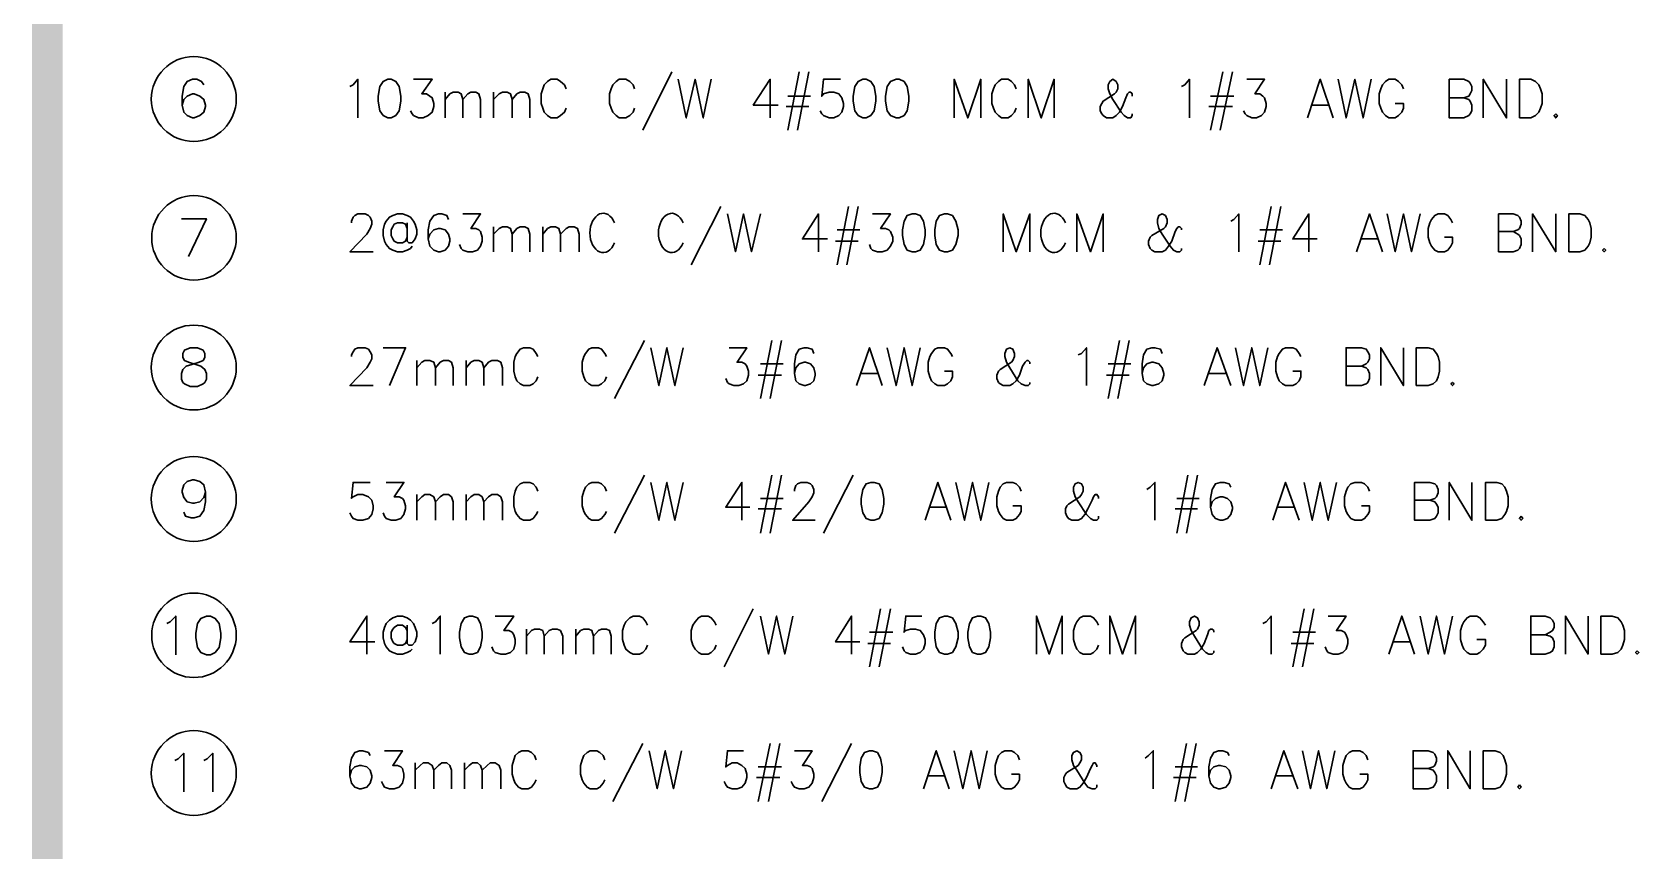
# Model space of a CAD drawing. Header units: inches. Extents: x 0.9 to 46, y 0.8 to 32.4.
# Drawn here: x 1.538 to 4.858, y 27.231 to 28.924 of the extents above; entities that cross this region are included whole.
import ezdxf

# ---------------------------------------------------------------- set-up
doc = ezdxf.new("R2010")
doc.units = ezdxf.units.IN
doc.header["$MEASUREMENT"] = 0
doc.layers.add('PDF_Geometry', color=7, linetype='Continuous')
doc.layers.add('PDF_Solid Fills', color=7, linetype='Continuous')

msp = doc.modelspace()

# ---------------------------------------------------------------- linework, layer by layer
at = {"layer": 'PDF_Geometry', "lineweight": 30}
for points in [[(1.8933, 28.8145), (1.8883, 28.8212), (1.8783, 28.8261), (1.87, 28.8261), (1.8583, 28.8212), (1.8516, 28.8111), (1.8483, 28.7911), (1.8483, 28.7728), (1.8516, 28.7578), (1.8583, 28.7512), (1.87, 28.7461), (1.8733, 28.7461), (1.885, 28.7512), (1.8933, 28.7578), (1.8966, 28.7695), (1.8966, 28.7728), (1.8933, 28.7845), (1.885, 28.7911), (1.8733, 28.7961), (1.87, 28.7961), (1.8583, 28.7911), (1.8516, 28.7845), (1.8483, 28.7728)], [(2.195, 28.8111), (2.2016, 28.8145), (2.2116, 28.8261), (2.2116, 28.7461)], [(2.3266, 28.8261), (2.365, 28.8261), (2.3433, 28.7961), (2.3533, 28.7961), (2.36, 28.7911), (2.365, 28.7878), (2.3683, 28.7761), (2.3683, 28.7695), (2.365, 28.7578), (2.3566, 28.7512), (2.3466, 28.7461), (2.3366, 28.7461), (2.3266, 28.7512), (2.3233, 28.7545), (2.32, 28.7611)], [(2.6416, 28.8061), (2.6383, 28.8145), (2.63, 28.8212), (2.6233, 28.8261), (2.61, 28.8261), (2.6033, 28.8212), (2.5966, 28.8145), (2.5933, 28.8061), (2.59, 28.7961), (2.59, 28.7761), (2.5933, 28.7662), (2.5966, 28.7578), (2.6033, 28.7512), (2.61, 28.7461), (2.6233, 28.7461), (2.63, 28.7512), (2.6383, 28.7578), (2.6416, 28.7662)], [(2.7833, 28.8061), (2.7799, 28.8145), (2.7733, 28.8212), (2.765, 28.8261), (2.7516, 28.8261), (2.7449, 28.8212), (2.7383, 28.8145), (2.735, 28.8061), (2.7316, 28.7961), (2.7316, 28.7761), (2.735, 28.7662), (2.7383, 28.7578), (2.7449, 28.7512), (2.7516, 28.7461), (2.765, 28.7461), (2.7733, 28.7512), (2.7799, 28.7578), (2.7833, 28.7662)], [(2.8599, 28.8411), (2.7999, 28.7211)], [(2.8733, 28.8261), (2.8899, 28.7461), (2.9083, 28.8261), (2.9249, 28.7461), (2.9416, 28.8261)], [(3.0633, 28.7461), (3.0633, 28.8261), (3.0283, 28.7728), (3.0799, 28.7728)], [(3.1233, 28.8411), (3.1, 28.7211)], [(3.1433, 28.8411), (3.1199, 28.7211)], [(3.2083, 28.8261), (3.1733, 28.8261), (3.1699, 28.7911), (3.1733, 28.7961), (3.1849, 28.7995), (3.1949, 28.7995), (3.2049, 28.7961), (3.2116, 28.7878), (3.2149, 28.7761), (3.2149, 28.7695), (3.2116, 28.7578), (3.2049, 28.7512), (3.1949, 28.7461), (3.1849, 28.7461), (3.1733, 28.7512), (3.1699, 28.7545), (3.1666, 28.7611)], [(3.4433, 28.7461), (3.4433, 28.8261), (3.4716, 28.7461), (3.4983, 28.8261), (3.4983, 28.7461)], [(3.5716, 28.8061), (3.5683, 28.8145), (3.5616, 28.8212), (3.5549, 28.8261), (3.5416, 28.8261), (3.5349, 28.8212), (3.5283, 28.8145), (3.5249, 28.8061), (3.5216, 28.7961), (3.5216, 28.7761), (3.5249, 28.7662), (3.5283, 28.7578), (3.5349, 28.7512), (3.5416, 28.7461), (3.5549, 28.7461), (3.5616, 28.7512), (3.5683, 28.7578), (3.5716, 28.7662)], [(3.5966, 28.7461), (3.5966, 28.8261), (3.6233, 28.7461), (3.6499, 28.8261), (3.6499, 28.7461)], [(3.8116, 28.7911), (3.8116, 28.7961), (3.8083, 28.7995), (3.8049, 28.7995), (3.8016, 28.7961), (3.7982, 28.7878), (3.7916, 28.7695), (3.7849, 28.7578), (3.7783, 28.7512), (3.7716, 28.7461), (3.7583, 28.7461), (3.7516, 28.7512), (3.7483, 28.7545), (3.7449, 28.7611), (3.7449, 28.7695), (3.7483, 28.7761), (3.7516, 28.7811), (3.7749, 28.7961), (3.7783, 28.7995), (3.7816, 28.8061), (3.7816, 28.8145), (3.7783, 28.8212), (3.7716, 28.8261), (3.7649, 28.8212), (3.7616, 28.8145), (3.7616, 28.8061), (3.7649, 28.7961), (3.7716, 28.7845), (3.7883, 28.7578), (3.7949, 28.7512), (3.8016, 28.7461), (3.8083, 28.7461), (3.8116, 28.7512), (3.8116, 28.7545)], [(3.9133, 28.8111), (3.9199, 28.8145), (3.9299, 28.8261), (3.9299, 28.7461)], [(3.9983, 28.8411), (3.9732, 28.7211)], [(4.0183, 28.8411), (3.9933, 28.7211)], [(4.0483, 28.8261), (4.0849, 28.8261), (4.0649, 28.7961), (4.0749, 28.7961), (4.0816, 28.7911), (4.0849, 28.7878), (4.0883, 28.7761), (4.0883, 28.7695), (4.0849, 28.7578), (4.0783, 28.7512), (4.0683, 28.7461), (4.0582, 28.7461), (4.0483, 28.7512), (4.0449, 28.7545), (4.0416, 28.7611)], [(4.1733, 28.7461), (4.1999, 28.8261), (4.2266, 28.7461)], [(4.2366, 28.8261), (4.2533, 28.7461), (4.2716, 28.8261), (4.2883, 28.7461), (4.3049, 28.8261)], [(4.3716, 28.8061), (4.3682, 28.8145), (4.3616, 28.8212), (4.3549, 28.8261), (4.3416, 28.8261), (4.3349, 28.8212), (4.3283, 28.8145), (4.3249, 28.8061), (4.3216, 28.7961), (4.3216, 28.7761), (4.3249, 28.7662), (4.3283, 28.7578), (4.3349, 28.7512), (4.3416, 28.7461), (4.3549, 28.7461), (4.3616, 28.7512), (4.3682, 28.7578), (4.3716, 28.7662), (4.3716, 28.7761), (4.3549, 28.7761)], [(4.4966, 28.7878), (4.5066, 28.7845), (4.5099, 28.7811), (4.5133, 28.7728), (4.5133, 28.7611), (4.5099, 28.7545), (4.5066, 28.7512), (4.4966, 28.7461), (4.4666, 28.7461), (4.4666, 28.8261), (4.4966, 28.8261), (4.5066, 28.8212), (4.5099, 28.8178), (4.5133, 28.8111), (4.5133, 28.8028), (4.5099, 28.7961), (4.5066, 28.7911), (4.4966, 28.7878), (4.4666, 28.7878)], [(4.5366, 28.7461), (4.5366, 28.8261), (4.5849, 28.7461), (4.5849, 28.8261)], [(2.3916, 28.7995), (2.3916, 28.7461)], [(2.3916, 28.7845), (2.4016, 28.7961), (2.4083, 28.7995), (2.4183, 28.7995), (2.425, 28.7961), (2.4283, 28.7845), (2.4283, 28.7461)], [(2.4283, 28.7845), (2.4383, 28.7961), (2.445, 28.7995), (2.455, 28.7995), (2.4616, 28.7961), (2.465, 28.7845), (2.465, 28.7461)], [(2.4916, 28.7995), (2.4916, 28.7461)], [(2.4916, 28.7845), (2.5033, 28.7961), (2.51, 28.7995), (2.52, 28.7995), (2.5266, 28.7961), (2.53, 28.7845), (2.53, 28.7461)], [(2.53, 28.7845), (2.54, 28.7961), (2.5466, 28.7995), (2.5566, 28.7995), (2.5633, 28.7961), (2.5666, 28.7845), (2.5666, 28.7461)], [(3.1, 28.7911), (3.1466, 28.7911)], [(3.9732, 28.7911), (4.0216, 28.7911)], [(3.0966, 28.7695), (3.1433, 28.7695)], [(3.9699, 28.7695), (4.0183, 28.7695)], [(4.1833, 28.7728), (4.2166, 28.7728)], [(2.9616, 28.5628), (2.9, 28.4428)], [(3.2249, 28.5628), (3.2016, 28.4428)], [(3.2449, 28.5628), (3.2216, 28.4428)], [(4.0983, 28.5628), (4.0749, 28.4428)], [(4.1183, 28.5628), (4.0949, 28.4428)], [(1.8466, 28.5378), (1.8983, 28.5378), (1.8616, 28.4595)], [(2.1983, 28.5295), (2.1983, 28.5328), (2.2016, 28.5412), (2.205, 28.5445), (2.2116, 28.5478), (2.2266, 28.5478), (2.2333, 28.5445), (2.2366, 28.5412), (2.24, 28.5328), (2.24, 28.5262), (2.2366, 28.5178), (2.23, 28.5062), (2.195, 28.4695), (2.2433, 28.4695)], [(2.3133, 28.5295), (2.3133, 28.4912), (2.3166, 28.4878), (2.3233, 28.4878), (2.33, 28.4961), (2.3333, 28.5062), (2.3333, 28.5145), (2.33, 28.5262), (2.3266, 28.5328), (2.32, 28.5412), (2.3133, 28.5445), (2.3033, 28.5478), (2.2933, 28.5478), (2.2833, 28.5445), (2.2766, 28.5412), (2.27, 28.5328), (2.2666, 28.5262), (2.2633, 28.5145), (2.2633, 28.5028), (2.2666, 28.4912), (2.27, 28.4845), (2.2766, 28.4762), (2.2833, 28.4728), (2.2933, 28.4695), (2.3033, 28.4695), (2.3133, 28.4728), (2.32, 28.4762), (2.3233, 28.4811)], [(2.3133, 28.5178), (2.31, 28.5262), (2.3033, 28.5295), (2.2933, 28.5295), (2.2866, 28.5262), (2.2833, 28.5211), (2.28, 28.5145), (2.28, 28.5028), (2.2833, 28.4961), (2.2866, 28.4912), (2.2933, 28.4878), (2.3033, 28.4878), (2.31, 28.4912), (2.3133, 28.4995)], [(2.3983, 28.5361), (2.395, 28.5445), (2.385, 28.5478), (2.3783, 28.5478), (2.3683, 28.5445), (2.36, 28.5328), (2.3566, 28.5145), (2.3566, 28.4961), (2.36, 28.4811), (2.3683, 28.4728), (2.3783, 28.4695), (2.3816, 28.4695), (2.3916, 28.4728), (2.3983, 28.4811), (2.4016, 28.4912), (2.4016, 28.4961), (2.3983, 28.5062), (2.3916, 28.5145), (2.3816, 28.5178), (2.3783, 28.5178), (2.3683, 28.5145), (2.36, 28.5062), (2.3566, 28.4961)], [(2.4283, 28.5478), (2.465, 28.5478), (2.445, 28.5178), (2.455, 28.5178), (2.4616, 28.5145), (2.465, 28.5112), (2.4683, 28.4995), (2.4683, 28.4912), (2.465, 28.4811), (2.4583, 28.4728), (2.4483, 28.4695), (2.4383, 28.4695), (2.4283, 28.4728), (2.425, 28.4762), (2.4216, 28.4845)], [(2.4916, 28.5211), (2.4916, 28.4695)], [(2.4916, 28.5062), (2.5033, 28.5178), (2.51, 28.5211), (2.52, 28.5211), (2.5266, 28.5178), (2.53, 28.5062), (2.53, 28.4695)], [(2.53, 28.5062), (2.54, 28.5178), (2.5466, 28.5211), (2.5566, 28.5211), (2.5633, 28.5178), (2.5666, 28.5062), (2.5666, 28.4695)], [(2.5933, 28.5211), (2.5933, 28.4695)], [(2.5933, 28.5062), (2.6033, 28.5178), (2.61, 28.5211), (2.62, 28.5211), (2.6266, 28.5178), (2.63, 28.5062), (2.63, 28.4695)], [(2.63, 28.5062), (2.6416, 28.5178), (2.6483, 28.5211), (2.6583, 28.5211), (2.6649, 28.5178), (2.6683, 28.5062), (2.6683, 28.4695)], [(2.9749, 28.5478), (2.9916, 28.4695), (3.0083, 28.5478), (3.0249, 28.4695), (3.0433, 28.5478)], [(3.1633, 28.4695), (3.1633, 28.5478), (3.1299, 28.4961), (3.1816, 28.4961)], [(3.275, 28.5478), (3.3116, 28.5478), (3.2916, 28.5178), (3.3016, 28.5178), (3.3083, 28.5145), (3.3116, 28.5112), (3.3166, 28.4995), (3.3166, 28.4912), (3.3116, 28.4811), (3.305, 28.4728), (3.2949, 28.4695), (3.2849, 28.4695), (3.275, 28.4728), (3.2716, 28.4762), (3.2683, 28.4845)], [(3.5449, 28.4695), (3.5449, 28.5478), (3.5716, 28.4695), (3.5999, 28.5478), (3.5999, 28.4695)], [(3.6966, 28.4695), (3.6966, 28.5478), (3.7249, 28.4695), (3.7516, 28.5478), (3.7516, 28.4695)], [(3.9133, 28.5145), (3.9133, 28.5178), (3.9099, 28.5211), (3.9066, 28.5211), (3.9033, 28.5178), (3.8999, 28.5112), (3.8933, 28.4912), (3.8866, 28.4811), (3.8799, 28.4728), (3.8733, 28.4695), (3.8583, 28.4695), (3.8516, 28.4728), (3.8483, 28.4762), (3.8449, 28.4845), (3.8449, 28.4912), (3.8483, 28.4995), (3.8516, 28.5028), (3.8766, 28.5178), (3.8799, 28.5211), (3.8833, 28.5295), (3.8833, 28.5361), (3.8799, 28.5445), (3.8733, 28.5478), (3.8666, 28.5445), (3.8633, 28.5361), (3.8633, 28.5295), (3.8666, 28.5178), (3.8733, 28.5062), (3.8899, 28.4811), (3.8966, 28.4728), (3.9033, 28.4695), (3.9099, 28.4695), (3.9133, 28.4728), (3.9133, 28.4762)], [(4.015, 28.5328), (4.0216, 28.5361), (4.0316, 28.5478), (4.0316, 28.4695)], [(4.1766, 28.4695), (4.1766, 28.5478), (4.1432, 28.4961), (4.1933, 28.4961)], [(4.2749, 28.4695), (4.3016, 28.5478), (4.3283, 28.4695)], [(4.3383, 28.5478), (4.3549, 28.4695), (4.3716, 28.5478), (4.3882, 28.4695), (4.4066, 28.5478)], [(4.4732, 28.5295), (4.4699, 28.5361), (4.4633, 28.5445), (4.4566, 28.5478), (4.4433, 28.5478), (4.4366, 28.5445), (4.4299, 28.5361), (4.4266, 28.5295), (4.4232, 28.5178), (4.4232, 28.4995), (4.4266, 28.4878), (4.4299, 28.4811), (4.4366, 28.4728), (4.4433, 28.4695), (4.4566, 28.4695), (4.4633, 28.4728), (4.4699, 28.4811), (4.4732, 28.4878), (4.4732, 28.4995), (4.4566, 28.4995)], [(4.5982, 28.5112), (4.6083, 28.5062), (4.6116, 28.5028), (4.6149, 28.4961), (4.6149, 28.4845), (4.6116, 28.4762), (4.6083, 28.4728), (4.5982, 28.4695), (4.5683, 28.4695), (4.5683, 28.5478), (4.5982, 28.5478), (4.6083, 28.5445), (4.6116, 28.5412), (4.6149, 28.5328), (4.6149, 28.5262), (4.6116, 28.5178), (4.6083, 28.5145), (4.5982, 28.5112), (4.5683, 28.5112)], [(4.6383, 28.4695), (4.6383, 28.5478), (4.6866, 28.4695), (4.6866, 28.5478)], [(3.1983, 28.4912), (3.2449, 28.4912)], [(3.2016, 28.5145), (3.2483, 28.5145)], [(4.0716, 28.4912), (4.1183, 28.4912)], [(4.0749, 28.5145), (4.1216, 28.5145)], [(4.2849, 28.4961), (4.3183, 28.4961)], [(2.8033, 28.2862), (2.7416, 28.1662)], [(3.0666, 28.2862), (3.0433, 28.1662)], [(3.0866, 28.2862), (3.0633, 28.1662)], [(3.7849, 28.2862), (3.7616, 28.1662)], [(3.8049, 28.2862), (3.7816, 28.1662)], [(2.1983, 28.2528), (2.1983, 28.2561), (2.2016, 28.2628), (2.205, 28.2678), (2.2116, 28.2711), (2.2266, 28.2711), (2.2333, 28.2678), (2.2366, 28.2628), (2.24, 28.2561), (2.24, 28.2478), (2.2366, 28.2411), (2.23, 28.2295), (2.195, 28.1928), (2.2433, 28.1928)], [(2.2766, 28.1928), (2.31, 28.2711), (2.2633, 28.2711)], [(2.5833, 28.2528), (2.5799, 28.2595), (2.5733, 28.2678), (2.5666, 28.2711), (2.5533, 28.2711), (2.5466, 28.2678), (2.54, 28.2595), (2.5366, 28.2528), (2.5333, 28.2411), (2.5333, 28.2228), (2.5366, 28.2112), (2.54, 28.2028), (2.5466, 28.1962), (2.5533, 28.1928), (2.5666, 28.1928), (2.5733, 28.1962), (2.5799, 28.2028), (2.5833, 28.2112)], [(2.7249, 28.2528), (2.7216, 28.2595), (2.715, 28.2678), (2.7083, 28.2711), (2.6949, 28.2711), (2.6883, 28.2678), (2.6816, 28.2595), (2.6783, 28.2528), (2.675, 28.2411), (2.675, 28.2228), (2.6783, 28.2112), (2.6816, 28.2028), (2.6883, 28.1962), (2.6949, 28.1928), (2.7083, 28.1928), (2.715, 28.1962), (2.7216, 28.2028), (2.7249, 28.2112)], [(2.8166, 28.2711), (2.8333, 28.1928), (2.85, 28.2711), (2.8666, 28.1928), (2.8833, 28.2711)], [(2.9783, 28.2711), (3.015, 28.2711), (2.995, 28.2411), (3.0049, 28.2411), (3.0116, 28.2378), (3.015, 28.2328), (3.0183, 28.2228), (3.0183, 28.2145), (3.015, 28.2028), (3.0083, 28.1962), (2.9983, 28.1928), (2.9883, 28.1928), (2.9783, 28.1962), (2.9749, 28.1995), (2.9716, 28.2078)], [(3.1533, 28.2595), (3.1499, 28.2678), (3.1399, 28.2711), (3.1333, 28.2711), (3.1233, 28.2678), (3.1166, 28.2561), (3.1133, 28.2378), (3.1133, 28.2178), (3.1166, 28.2028), (3.1233, 28.1962), (3.1333, 28.1928), (3.1366, 28.1928), (3.1466, 28.1962), (3.1533, 28.2028), (3.1566, 28.2145), (3.1566, 28.2178), (3.1533, 28.2295), (3.1466, 28.2378), (3.1366, 28.2411), (3.1333, 28.2411), (3.1233, 28.2378), (3.1166, 28.2295), (3.1133, 28.2178)], [(3.2416, 28.1928), (3.2683, 28.2711), (3.2949, 28.1928)], [(3.305, 28.2711), (3.3233, 28.1928), (3.34, 28.2711), (3.3566, 28.1928), (3.3733, 28.2711)], [(3.4399, 28.2528), (3.4366, 28.2595), (3.4299, 28.2678), (3.4233, 28.2711), (3.4099, 28.2711), (3.4033, 28.2678), (3.3966, 28.2595), (3.3933, 28.2528), (3.3899, 28.2411), (3.3899, 28.2228), (3.3933, 28.2112), (3.3966, 28.2028), (3.4033, 28.1962), (3.4099, 28.1928), (3.4233, 28.1928), (3.4299, 28.1962), (3.4366, 28.2028), (3.4399, 28.2112), (3.4399, 28.2228), (3.4233, 28.2228)], [(3.5999, 28.2378), (3.5999, 28.2411), (3.5966, 28.2445), (3.5933, 28.2445), (3.5899, 28.2411), (3.585, 28.2328), (3.5783, 28.2145), (3.5716, 28.2028), (3.565, 28.1962), (3.5583, 28.1928), (3.5449, 28.1928), (3.5383, 28.1962), (3.5349, 28.1995), (3.5316, 28.2078), (3.5316, 28.2145), (3.5349, 28.2228), (3.5383, 28.2261), (3.5616, 28.2411), (3.565, 28.2445), (3.5683, 28.2528), (3.5683, 28.2595), (3.565, 28.2678), (3.5583, 28.2711), (3.5516, 28.2678), (3.5483, 28.2595), (3.5483, 28.2528), (3.5516, 28.2411), (3.5583, 28.2295), (3.5749, 28.2028), (3.5816, 28.1962), (3.5899, 28.1928), (3.5966, 28.1928), (3.5999, 28.1962), (3.5999, 28.1995)], [(3.6999, 28.2561), (3.7066, 28.2595), (3.7166, 28.2711), (3.7166, 28.1928)], [(3.8733, 28.2595), (3.8699, 28.2678), (3.8583, 28.2711), (3.8516, 28.2711), (3.8416, 28.2678), (3.8349, 28.2561), (3.8316, 28.2378), (3.8316, 28.2178), (3.8349, 28.2028), (3.8416, 28.1962), (3.8516, 28.1928), (3.8549, 28.1928), (3.8666, 28.1962), (3.8733, 28.2028), (3.8766, 28.2145), (3.8766, 28.2178), (3.8733, 28.2295), (3.8666, 28.2378), (3.8549, 28.2411), (3.8516, 28.2411), (3.8416, 28.2378), (3.8349, 28.2295), (3.8316, 28.2178)], [(3.9599, 28.1928), (3.9866, 28.2711), (4.015, 28.1928)], [(4.0249, 28.2711), (4.0416, 28.1928), (4.0582, 28.2711), (4.0749, 28.1928), (4.0916, 28.2711)], [(4.1599, 28.2528), (4.1566, 28.2595), (4.1499, 28.2678), (4.1432, 28.2711), (4.1282, 28.2711), (4.1216, 28.2678), (4.1149, 28.2595), (4.1116, 28.2528), (4.1083, 28.2411), (4.1083, 28.2228), (4.1116, 28.2112), (4.1149, 28.2028), (4.1216, 28.1962), (4.1282, 28.1928), (4.1432, 28.1928), (4.1499, 28.1962), (4.1566, 28.2028), (4.1599, 28.2112), (4.1599, 28.2228), (4.1432, 28.2228)], [(4.2849, 28.2328), (4.2949, 28.2295), (4.2983, 28.2261), (4.3016, 28.2178), (4.3016, 28.2078), (4.2983, 28.1995), (4.2949, 28.1962), (4.2849, 28.1928), (4.2533, 28.1928), (4.2533, 28.2711), (4.2849, 28.2711), (4.2949, 28.2678), (4.2983, 28.2628), (4.3016, 28.2561), (4.3016, 28.2478), (4.2983, 28.2411), (4.2949, 28.2378), (4.2849, 28.2328), (4.2533, 28.2328)], [(4.3249, 28.1928), (4.3249, 28.2711), (4.3716, 28.1928), (4.3716, 28.2711)], [(2.3333, 28.2445), (2.3333, 28.1928)], [(2.3333, 28.2295), (2.3433, 28.2411), (2.35, 28.2445), (2.36, 28.2445), (2.3683, 28.2411), (2.3716, 28.2295), (2.3716, 28.1928)], [(2.3716, 28.2295), (2.3816, 28.2411), (2.3883, 28.2445), (2.3983, 28.2445), (2.405, 28.2411), (2.4083, 28.2295), (2.4083, 28.1928)], [(2.435, 28.2445), (2.435, 28.1928)], [(2.435, 28.2295), (2.445, 28.2411), (2.4516, 28.2445), (2.4616, 28.2445), (2.4683, 28.2411), (2.4716, 28.2295), (2.4716, 28.1928)], [(2.4716, 28.2295), (2.4816, 28.2411), (2.4883, 28.2445), (2.5, 28.2445), (2.5066, 28.2411), (2.51, 28.2295), (2.51, 28.1928)], [(3.0433, 28.2378), (3.0899, 28.2378)], [(3.7616, 28.2378), (3.8083, 28.2378)], [(3.0383, 28.2145), (3.0866, 28.2145)], [(3.2516, 28.2178), (3.2849, 28.2178)], [(3.7583, 28.2145), (3.8049, 28.2145)], [(3.9699, 28.2178), (4.0049, 28.2178)], [(1.8966, 27.9728), (1.8933, 27.9612), (1.885, 27.9528), (1.8733, 27.9495), (1.87, 27.9495), (1.8583, 27.9528), (1.8516, 27.9612), (1.8483, 27.9728), (1.8483, 27.9762), (1.8516, 27.9878), (1.8583, 27.9945), (1.87, 27.9978), (1.8733, 27.9978), (1.885, 27.9945), (1.8933, 27.9878), (1.8966, 27.9728), (1.8966, 27.9528), (1.8933, 27.9345), (1.885, 27.9228), (1.8733, 27.9195), (1.8666, 27.9195), (1.855, 27.9228), (1.8516, 27.9311)], [(2.2366, 27.9928), (2.2016, 27.9928), (2.1983, 27.9595), (2.2016, 27.9628), (2.2116, 27.9678), (2.2216, 27.9678), (2.2333, 27.9628), (2.24, 27.9562), (2.2433, 27.9445), (2.2433, 27.9378), (2.24, 27.9261), (2.2333, 27.9178), (2.2216, 27.9145), (2.2116, 27.9145), (2.2016, 27.9178), (2.1983, 27.9228), (2.195, 27.9295)], [(2.27, 27.9928), (2.3066, 27.9928), (2.2866, 27.9628), (2.2966, 27.9628), (2.3033, 27.9595), (2.3066, 27.9562), (2.31, 27.9445), (2.31, 27.9378), (2.3066, 27.9261), (2.3, 27.9178), (2.29, 27.9145), (2.28, 27.9145), (2.27, 27.9178), (2.2666, 27.9228), (2.2633, 27.9295)], [(2.5833, 27.9745), (2.5799, 27.9828), (2.5733, 27.9895), (2.5666, 27.9928), (2.5533, 27.9928), (2.5466, 27.9895), (2.54, 27.9828), (2.5366, 27.9745), (2.5333, 27.9628), (2.5333, 27.9445), (2.5366, 27.9328), (2.54, 27.9261), (2.5466, 27.9178), (2.5533, 27.9145), (2.5666, 27.9145), (2.5733, 27.9178), (2.5799, 27.9261), (2.5833, 27.9328)], [(2.7249, 27.9745), (2.7216, 27.9828), (2.715, 27.9895), (2.7083, 27.9928), (2.6949, 27.9928), (2.6883, 27.9895), (2.6816, 27.9828), (2.6783, 27.9745), (2.675, 27.9628), (2.675, 27.9445), (2.6783, 27.9328), (2.6816, 27.9261), (2.6883, 27.9178), (2.6949, 27.9145), (2.7083, 27.9145), (2.715, 27.9178), (2.7216, 27.9261), (2.7249, 27.9328)], [(2.8033, 28.0078), (2.7416, 27.8878)], [(2.8166, 27.9928), (2.8333, 27.9145), (2.85, 27.9928), (2.8666, 27.9145), (2.8833, 27.9928)], [(3.0049, 27.9145), (3.0049, 27.9928), (2.9716, 27.9412), (3.0216, 27.9412)], [(3.0666, 28.0078), (3.0433, 27.8878)], [(3.0866, 28.0078), (3.0633, 27.8878)], [(3.1133, 27.9745), (3.1133, 27.9778), (3.1166, 27.9862), (3.1199, 27.9895), (3.1266, 27.9928), (3.1399, 27.9928), (3.1466, 27.9895), (3.1499, 27.9862), (3.1533, 27.9778), (3.1533, 27.9712), (3.1499, 27.9628), (3.1433, 27.9528), (3.1099, 27.9145), (3.1566, 27.9145)], [(3.235, 28.0078), (3.1733, 27.8878)], [(3.3833, 27.9145), (3.4099, 27.9928), (3.4366, 27.9145)], [(3.4466, 27.9928), (3.4649, 27.9145), (3.4816, 27.9928), (3.4983, 27.9145), (3.5149, 27.9928)], [(3.5816, 27.9745), (3.5783, 27.9828), (3.5716, 27.9895), (3.565, 27.9928), (3.5516, 27.9928), (3.5449, 27.9895), (3.5383, 27.9828), (3.5349, 27.9745), (3.5316, 27.9628), (3.5316, 27.9445), (3.5349, 27.9328), (3.5383, 27.9261), (3.5449, 27.9178), (3.5516, 27.9145), (3.565, 27.9145), (3.5716, 27.9178), (3.5783, 27.9261), (3.5816, 27.9328), (3.5816, 27.9445), (3.565, 27.9445)], [(3.7416, 27.9595), (3.7416, 27.9628), (3.7383, 27.9678), (3.7349, 27.9678), (3.7316, 27.9628), (3.7283, 27.9562), (3.7199, 27.9378), (3.7132, 27.9261), (3.7066, 27.9178), (3.6999, 27.9145), (3.6866, 27.9145), (3.6799, 27.9178), (3.6766, 27.9228), (3.6733, 27.9295), (3.6733, 27.9378), (3.6766, 27.9445), (3.6799, 27.9478), (3.7033, 27.9628), (3.7066, 27.9678), (3.7099, 27.9745), (3.7099, 27.9828), (3.7066, 27.9895), (3.6999, 27.9928), (3.6933, 27.9895), (3.6899, 27.9828), (3.6899, 27.9745), (3.6933, 27.9628), (3.6999, 27.9528), (3.7166, 27.9261), (3.7249, 27.9178), (3.7316, 27.9145), (3.7383, 27.9145), (3.7416, 27.9178), (3.7416, 27.9228)], [(3.8416, 27.9778), (3.8483, 27.9828), (3.8583, 27.9928), (3.8583, 27.9145)], [(3.9266, 28.0078), (3.9033, 27.8878)], [(3.9466, 28.0078), (3.9233, 27.8878)], [(4.015, 27.9828), (4.0116, 27.9895), (4.0016, 27.9928), (3.9933, 27.9928), (3.9833, 27.9895), (3.9766, 27.9778), (3.9732, 27.9595), (3.9732, 27.9412), (3.9766, 27.9261), (3.9833, 27.9178), (3.9933, 27.9145), (3.9983, 27.9145), (4.0083, 27.9178), (4.015, 27.9261), (4.0183, 27.9378), (4.0183, 27.9412), (4.015, 27.9528), (4.0083, 27.9595), (3.9983, 27.9628), (3.9933, 27.9628), (3.9833, 27.9595), (3.9766, 27.9528), (3.9732, 27.9412)], [(4.1016, 27.9145), (4.1282, 27.9928), (4.1566, 27.9145)], [(4.1666, 27.9928), (4.1833, 27.9145), (4.1999, 27.9928), (4.2166, 27.9145), (4.2332, 27.9928)], [(4.3016, 27.9745), (4.2983, 27.9828), (4.2916, 27.9895), (4.2849, 27.9928), (4.2716, 27.9928), (4.2633, 27.9895), (4.2566, 27.9828), (4.2533, 27.9745), (4.2499, 27.9628), (4.2499, 27.9445), (4.2533, 27.9328), (4.2566, 27.9261), (4.2633, 27.9178), (4.2716, 27.9145), (4.2849, 27.9145), (4.2916, 27.9178), (4.2983, 27.9261), (4.3016, 27.9328), (4.3016, 27.9445), (4.2849, 27.9445)], [(4.4266, 27.9562), (4.4366, 27.9528), (4.4399, 27.9478), (4.4433, 27.9412), (4.4433, 27.9295), (4.4399, 27.9228), (4.4366, 27.9178), (4.4266, 27.9145), (4.3949, 27.9145), (4.3949, 27.9928), (4.4266, 27.9928), (4.4366, 27.9895), (4.4399, 27.9862), (4.4433, 27.9778), (4.4433, 27.9712), (4.4399, 27.9628), (4.4366, 27.9595), (4.4266, 27.9562), (4.3949, 27.9562)], [(4.4666, 27.9145), (4.4666, 27.9928), (4.5133, 27.9145), (4.5133, 27.9928)], [(2.3333, 27.9678), (2.3333, 27.9145)], [(2.3333, 27.9528), (2.3433, 27.9628), (2.35, 27.9678), (2.36, 27.9678), (2.3683, 27.9628), (2.3716, 27.9528), (2.3716, 27.9145)], [(2.3716, 27.9528), (2.3816, 27.9628), (2.3883, 27.9678), (2.3983, 27.9678), (2.405, 27.9628), (2.4083, 27.9528), (2.4083, 27.9145)], [(2.435, 27.9678), (2.435, 27.9145)], [(2.435, 27.9528), (2.445, 27.9628), (2.4516, 27.9678), (2.4616, 27.9678), (2.4683, 27.9628), (2.4716, 27.9528), (2.4716, 27.9145)], [(2.4716, 27.9528), (2.4816, 27.9628), (2.4883, 27.9678), (2.5, 27.9678), (2.5066, 27.9628), (2.51, 27.9528), (2.51, 27.9145)], [(3.0433, 27.9595), (3.0899, 27.9595)], [(3.9033, 27.9595), (3.9499, 27.9595)], [(3.0383, 27.9378), (3.0866, 27.9378)], [(3.3933, 27.9412), (3.4266, 27.9412)], [(3.8999, 27.9378), (3.9466, 27.9378)], [(4.1116, 27.9412), (4.1466, 27.9412)], [(3.0283, 27.7312), (2.9683, 27.6112)], [(3.2916, 27.7312), (3.2683, 27.6112)], [(3.3116, 27.7312), (3.2883, 27.6112)], [(4.1666, 27.7312), (4.1432, 27.6112)], [(4.1866, 27.7312), (4.1632, 27.6112)], [(1.8166, 27.7012), (1.8233, 27.7045), (1.835, 27.7162), (1.835, 27.6361)], [(2.23, 27.6378), (2.23, 27.7162), (2.195, 27.6628), (2.2466, 27.6628)], [(2.3133, 27.6978), (2.3133, 27.6595), (2.3166, 27.6562), (2.3233, 27.6562), (2.33, 27.6628), (2.3333, 27.6745), (2.3333, 27.6828), (2.33, 27.6928), (2.3266, 27.7012), (2.32, 27.7078), (2.3133, 27.7128), (2.3033, 27.7162), (2.2933, 27.7162), (2.2833, 27.7128), (2.2766, 27.7078), (2.27, 27.7012), (2.2666, 27.6928), (2.2633, 27.6828), (2.2633, 27.6711), (2.2666, 27.6595), (2.27, 27.6528), (2.2766, 27.6445), (2.2833, 27.6412), (2.2933, 27.6378), (2.3033, 27.6378), (2.3133, 27.6412), (2.32, 27.6445), (2.3233, 27.6478)], [(2.3133, 27.6862), (2.31, 27.6928), (2.3033, 27.6978), (2.2933, 27.6978), (2.2866, 27.6928), (2.2833, 27.6895), (2.28, 27.6828), (2.28, 27.6711), (2.2833, 27.6628), (2.2866, 27.6595), (2.2933, 27.6562), (2.3033, 27.6562), (2.31, 27.6595), (2.3133, 27.6678)], [(2.365, 27.7012), (2.3716, 27.7045), (2.3816, 27.7162), (2.3816, 27.6378)], [(2.495, 27.7162), (2.5333, 27.7162), (2.5133, 27.6862), (2.5233, 27.6862), (2.53, 27.6828), (2.5333, 27.6778), (2.5366, 27.6678), (2.5366, 27.6595), (2.5333, 27.6478), (2.5266, 27.6412), (2.5166, 27.6378), (2.5066, 27.6378), (2.495, 27.6412), (2.4916, 27.6445), (2.4883, 27.6528)], [(2.56, 27.6895), (2.56, 27.6378)], [(2.56, 27.6745), (2.57, 27.6862), (2.5766, 27.6895), (2.5866, 27.6895), (2.5933, 27.6862), (2.5966, 27.6745), (2.5966, 27.6378)], [(2.5966, 27.6745), (2.6066, 27.6862), (2.6133, 27.6895), (2.6233, 27.6895), (2.63, 27.6862), (2.6349, 27.6745), (2.6349, 27.6378)], [(2.6616, 27.6895), (2.6616, 27.6378)], [(2.6616, 27.6745), (2.6716, 27.6862), (2.6783, 27.6895), (2.6883, 27.6895), (2.6949, 27.6862), (2.6983, 27.6745), (2.6983, 27.6378)], [(2.6983, 27.6745), (2.7083, 27.6862), (2.715, 27.6895), (2.7249, 27.6895), (2.7316, 27.6862), (2.735, 27.6745), (2.735, 27.6378)], [(2.8099, 27.6978), (2.8066, 27.7045), (2.7999, 27.7128), (2.7933, 27.7162), (2.7799, 27.7162), (2.7733, 27.7128), (2.765, 27.7045), (2.7616, 27.6978), (2.7583, 27.6862), (2.7583, 27.6678), (2.7616, 27.6562), (2.765, 27.6478), (2.7733, 27.6412), (2.7799, 27.6378), (2.7933, 27.6378), (2.7999, 27.6412), (2.8066, 27.6478), (2.8099, 27.6562)], [(2.9516, 27.6978), (2.9483, 27.7045), (2.9416, 27.7128), (2.935, 27.7162), (2.9216, 27.7162), (2.9149, 27.7128), (2.9083, 27.7045), (2.9033, 27.6978), (2.9, 27.6862), (2.9, 27.6678), (2.9033, 27.6562), (2.9083, 27.6478), (2.9149, 27.6412), (2.9216, 27.6378), (2.935, 27.6378), (2.9416, 27.6412), (2.9483, 27.6478), (2.9516, 27.6562)], [(3.0433, 27.7162), (3.0599, 27.6378), (3.0766, 27.7162), (3.0933, 27.6378), (3.1099, 27.7162)], [(3.2316, 27.6378), (3.2316, 27.7162), (3.1983, 27.6628), (3.2483, 27.6628)], [(3.3766, 27.7162), (3.3433, 27.7162), (3.34, 27.6828), (3.3433, 27.6862), (3.3533, 27.6895), (3.3633, 27.6895), (3.3733, 27.6862), (3.3799, 27.6778), (3.3833, 27.6678), (3.3833, 27.6595), (3.3799, 27.6478), (3.3733, 27.6412), (3.3633, 27.6378), (3.3533, 27.6378), (3.3433, 27.6412), (3.34, 27.6445), (3.3366, 27.6528)], [(3.6133, 27.6378), (3.6133, 27.7162), (3.6399, 27.6378), (3.6666, 27.7162), (3.6666, 27.6378)], [(3.7416, 27.6978), (3.7383, 27.7045), (3.7316, 27.7128), (3.7249, 27.7162), (3.7099, 27.7162), (3.7033, 27.7128), (3.6966, 27.7045), (3.6933, 27.6978), (3.6899, 27.6862), (3.6899, 27.6678), (3.6933, 27.6562), (3.6966, 27.6478), (3.7033, 27.6412), (3.7099, 27.6378), (3.7249, 27.6378), (3.7316, 27.6412), (3.7383, 27.6478), (3.7416, 27.6562)], [(3.7649, 27.6378), (3.7649, 27.7162), (3.7916, 27.6378), (3.8183, 27.7162), (3.8183, 27.6378)], [(3.9799, 27.6828), (3.9799, 27.6862), (3.9766, 27.6895), (3.9732, 27.6895), (3.9699, 27.6862), (3.9666, 27.6778), (3.9599, 27.6595), (3.9533, 27.6478), (3.9466, 27.6412), (3.9399, 27.6378), (3.9266, 27.6378), (3.9199, 27.6412), (3.9166, 27.6445), (3.9133, 27.6528), (3.9133, 27.6595), (3.9166, 27.6678), (3.9199, 27.6711), (3.9433, 27.6862), (3.9466, 27.6895), (3.9499, 27.6978), (3.9499, 27.7045), (3.9466, 27.7128), (3.9399, 27.7162), (3.9333, 27.7128), (3.9299, 27.7045), (3.9299, 27.6978), (3.9333, 27.6862), (3.9399, 27.6745), (3.9566, 27.6478), (3.9633, 27.6412), (3.9699, 27.6378), (3.9766, 27.6378), (3.9799, 27.6412), (3.9799, 27.6445)], [(4.0816, 27.7012), (4.0883, 27.7045), (4.0983, 27.7162), (4.0983, 27.6378)], [(4.2166, 27.7162), (4.2533, 27.7162), (4.2332, 27.6862), (4.2433, 27.6862), (4.2499, 27.6828), (4.2533, 27.6778), (4.2566, 27.6678), (4.2566, 27.6595), (4.2533, 27.6478), (4.2466, 27.6412), (4.2366, 27.6378), (4.2266, 27.6378), (4.2166, 27.6412), (4.2133, 27.6445), (4.2099, 27.6528)], [(4.3416, 27.6378), (4.3682, 27.7162), (4.3949, 27.6378)], [(4.4066, 27.7162), (4.4232, 27.6378), (4.4399, 27.7162), (4.4566, 27.6378), (4.4732, 27.7162)], [(4.5416, 27.6978), (4.5366, 27.7045), (4.5299, 27.7128), (4.5233, 27.7162), (4.5099, 27.7162), (4.5033, 27.7128), (4.4966, 27.7045), (4.4932, 27.6978), (4.4899, 27.6862), (4.4899, 27.6678), (4.4932, 27.6562), (4.4966, 27.6478), (4.5033, 27.6412), (4.5099, 27.6378), (4.5233, 27.6378), (4.5299, 27.6412), (4.5366, 27.6478), (4.5416, 27.6562), (4.5416, 27.6678), (4.5233, 27.6678)], [(4.6649, 27.6778), (4.6749, 27.6745), (4.6799, 27.6711), (4.6832, 27.6628), (4.6832, 27.6528), (4.6799, 27.6445), (4.6749, 27.6412), (4.6649, 27.6378), (4.6349, 27.6378), (4.6349, 27.7162), (4.6649, 27.7162), (4.6749, 27.7128), (4.6799, 27.7078), (4.6832, 27.7012), (4.6832, 27.6928), (4.6799, 27.6862), (4.6749, 27.6828), (4.6649, 27.6778), (4.6349, 27.6778)], [(4.7066, 27.6378), (4.7066, 27.7162), (4.7532, 27.6378), (4.7532, 27.7162)], [(3.2649, 27.6595), (3.3116, 27.6595)], [(3.2683, 27.6828), (3.3166, 27.6828)], [(4.1399, 27.6595), (4.1866, 27.6595)], [(4.1432, 27.6828), (4.1899, 27.6828)], [(4.3516, 27.6628), (4.3849, 27.6628)], [(1.8333, 27.4178), (1.84, 27.4212), (1.8516, 27.4328), (1.8516, 27.3528)], [(1.8933, 27.4178), (1.9, 27.4212), (1.9116, 27.4328), (1.9116, 27.3528)], [(2.2366, 27.4278), (2.2333, 27.4345), (2.2216, 27.4378), (2.215, 27.4378), (2.205, 27.4345), (2.1983, 27.4228), (2.195, 27.4045), (2.195, 27.3862), (2.1983, 27.3712), (2.205, 27.3628), (2.215, 27.3595), (2.2183, 27.3595), (2.23, 27.3628), (2.2366, 27.3712), (2.24, 27.3828), (2.24, 27.3862), (2.2366, 27.3978), (2.23, 27.4045), (2.2183, 27.4078), (2.215, 27.4078), (2.205, 27.4045), (2.1983, 27.3978), (2.195, 27.3862)], [(2.2666, 27.4378), (2.3033, 27.4378), (2.2833, 27.4078), (2.2933, 27.4078), (2.3, 27.4045), (2.3033, 27.4012), (2.3066, 27.3895), (2.3066, 27.3828), (2.3033, 27.3712), (2.2966, 27.3628), (2.2866, 27.3595), (2.2766, 27.3595), (2.2666, 27.3628), (2.2633, 27.3678), (2.26, 27.3745)], [(2.5799, 27.4195), (2.5766, 27.4278), (2.57, 27.4345), (2.5633, 27.4378), (2.55, 27.4378), (2.5433, 27.4345), (2.5366, 27.4278), (2.5333, 27.4195), (2.53, 27.4078), (2.53, 27.3895), (2.5333, 27.3778), (2.5366, 27.3712), (2.5433, 27.3628), (2.55, 27.3595), (2.5633, 27.3595), (2.57, 27.3628), (2.5766, 27.3712), (2.5799, 27.3778)], [(2.7216, 27.4195), (2.7183, 27.4278), (2.7116, 27.4345), (2.705, 27.4378), (2.6916, 27.4378), (2.685, 27.4345), (2.6783, 27.4278), (2.675, 27.4195), (2.6716, 27.4078), (2.6716, 27.3895), (2.675, 27.3778), (2.6783, 27.3712), (2.685, 27.3628), (2.6916, 27.3595), (2.705, 27.3595), (2.7116, 27.3628), (2.7183, 27.3712), (2.7216, 27.3778)], [(2.7999, 27.4528), (2.7383, 27.3328)], [(2.8133, 27.4378), (2.8299, 27.3595), (2.8466, 27.4378), (2.8633, 27.3595), (2.88, 27.4378)], [(3.0083, 27.4378), (2.9749, 27.4378), (2.9716, 27.4045), (2.9749, 27.4078), (2.985, 27.4128), (2.995, 27.4128), (3.0049, 27.4078), (3.0116, 27.4012), (3.015, 27.3895), (3.015, 27.3828), (3.0116, 27.3712), (3.0049, 27.3628), (2.995, 27.3595), (2.985, 27.3595), (2.9749, 27.3628), (2.9716, 27.3678), (2.9683, 27.3745)], [(3.0633, 27.4528), (3.0383, 27.3328)], [(3.0833, 27.4528), (3.0599, 27.3328)], [(3.1133, 27.4378), (3.1499, 27.4378), (3.1299, 27.4078), (3.1399, 27.4078), (3.1466, 27.4045), (3.1499, 27.4012), (3.1533, 27.3895), (3.1533, 27.3828), (3.1499, 27.3712), (3.1433, 27.3628), (3.1333, 27.3595), (3.1233, 27.3595), (3.1133, 27.3628), (3.1099, 27.3678), (3.1066, 27.3745)], [(3.2316, 27.4528), (3.1699, 27.3328)], [(3.3799, 27.3595), (3.4066, 27.4378), (3.4333, 27.3595)], [(3.4433, 27.4378), (3.4616, 27.3595), (3.4783, 27.4378), (3.4949, 27.3595), (3.5116, 27.4378)], [(3.5783, 27.4195), (3.5749, 27.4278), (3.5683, 27.4345), (3.5616, 27.4378), (3.5483, 27.4378), (3.5416, 27.4345), (3.5349, 27.4278), (3.5316, 27.4195), (3.5283, 27.4078), (3.5283, 27.3895), (3.5316, 27.3778), (3.5349, 27.3712), (3.5416, 27.3628), (3.5483, 27.3595), (3.5616, 27.3595), (3.5683, 27.3628), (3.5749, 27.3712), (3.5783, 27.3778), (3.5783, 27.3895), (3.5616, 27.3895)], [(3.7383, 27.4045), (3.7383, 27.4078), (3.7349, 27.4128), (3.7316, 27.4128), (3.7283, 27.4078), (3.7249, 27.4012), (3.7166, 27.3828), (3.7099, 27.3712), (3.7033, 27.3628), (3.6966, 27.3595), (3.6833, 27.3595), (3.6766, 27.3628), (3.6733, 27.3678), (3.67, 27.3745), (3.67, 27.3828), (3.6733, 27.3895), (3.6766, 27.3928), (3.6999, 27.4078), (3.7033, 27.4128), (3.7066, 27.4195), (3.7066, 27.4278), (3.7033, 27.4345), (3.6966, 27.4378), (3.6899, 27.4345), (3.6866, 27.4278), (3.6866, 27.4195), (3.6899, 27.4078), (3.6966, 27.3978), (3.7132, 27.3712), (3.7199, 27.3628), (3.7283, 27.3595), (3.7349, 27.3595), (3.7383, 27.3628), (3.7383, 27.3678)], [(3.8383, 27.4228), (3.8449, 27.4278), (3.8549, 27.4378), (3.8549, 27.3595)], [(3.9233, 27.4528), (3.8999, 27.3328)], [(3.9433, 27.4528), (3.9199, 27.3328)], [(4.0116, 27.4278), (4.0083, 27.4345), (3.9983, 27.4378), (3.9899, 27.4378), (3.9799, 27.4345), (3.9732, 27.4228), (3.9699, 27.4045), (3.9699, 27.3862), (3.9732, 27.3712), (3.9799, 27.3628), (3.9899, 27.3595), (3.9933, 27.3595), (4.0049, 27.3628), (4.0116, 27.3712), (4.015, 27.3828), (4.015, 27.3862), (4.0116, 27.3978), (4.0049, 27.4045), (3.9933, 27.4078), (3.9899, 27.4078), (3.9799, 27.4045), (3.9732, 27.3978), (3.9699, 27.3862)], [(4.0983, 27.3595), (4.1249, 27.4378), (4.1533, 27.3595)], [(4.1632, 27.4378), (4.1799, 27.3595), (4.1966, 27.4378), (4.2133, 27.3595), (4.2299, 27.4378)], [(4.2983, 27.4195), (4.2949, 27.4278), (4.2883, 27.4345), (4.2816, 27.4378), (4.2666, 27.4378), (4.2599, 27.4345), (4.2533, 27.4278), (4.2499, 27.4195), (4.2466, 27.4078), (4.2466, 27.3895), (4.2499, 27.3778), (4.2533, 27.3712), (4.2599, 27.3628), (4.2666, 27.3595), (4.2816, 27.3595), (4.2883, 27.3628), (4.2949, 27.3712), (4.2983, 27.3778), (4.2983, 27.3895), (4.2816, 27.3895)], [(4.4232, 27.4012), (4.4333, 27.3978), (4.4366, 27.3928), (4.4399, 27.3862), (4.4399, 27.3745), (4.4366, 27.3678), (4.4333, 27.3628), (4.4232, 27.3595), (4.3916, 27.3595), (4.3916, 27.4378), (4.4232, 27.4378), (4.4333, 27.4345), (4.4366, 27.4312), (4.4399, 27.4228), (4.4399, 27.4162), (4.4366, 27.4078), (4.4333, 27.4045), (4.4232, 27.4012), (4.3916, 27.4012)], [(4.4633, 27.3595), (4.4633, 27.4378), (4.5099, 27.3595), (4.5099, 27.4378)], [(2.33, 27.4128), (2.33, 27.3595)], [(2.33, 27.3978), (2.34, 27.4078), (2.3466, 27.4128), (2.3566, 27.4128), (2.365, 27.4078), (2.3683, 27.3978), (2.3683, 27.3595)], [(2.3683, 27.3978), (2.3783, 27.4078), (2.385, 27.4128), (2.395, 27.4128), (2.4016, 27.4078), (2.405, 27.3978), (2.405, 27.3595)], [(2.4316, 27.4128), (2.4316, 27.3595)], [(2.4316, 27.3978), (2.4416, 27.4078), (2.4483, 27.4128), (2.4583, 27.4128), (2.465, 27.4078), (2.4683, 27.3978), (2.4683, 27.3595)], [(2.4683, 27.3978), (2.4783, 27.4078), (2.485, 27.4128), (2.495, 27.4128), (2.5033, 27.4078), (2.5066, 27.3978), (2.5066, 27.3595)], [(3.0383, 27.4045), (3.0866, 27.4045)], [(3.8999, 27.4045), (3.9466, 27.4045)], [(3.0349, 27.3828), (3.0833, 27.3828)], [(3.3899, 27.3862), (3.4233, 27.3862)], [(3.8966, 27.3828), (3.9433, 27.3828)], [(4.1083, 27.3862), (4.1432, 27.3862)]]:
    msp.add_lwpolyline(points, dxfattribs=at)
for points in [[(2.2733, 28.8261), (2.2633, 28.8212), (2.2566, 28.8111), (2.2533, 28.7911), (2.2533, 28.7811), (2.2566, 28.7611), (2.2633, 28.7512), (2.2733, 28.7461), (2.28, 28.7461), (2.29, 28.7512), (2.2966, 28.7611), (2.3, 28.7811), (2.3, 28.7911), (2.2966, 28.8111), (2.29, 28.8212), (2.28, 28.8261)], [(3.255, 28.8261), (3.2449, 28.8212), (3.2383, 28.8111), (3.235, 28.7911), (3.235, 28.7811), (3.2383, 28.7611), (3.2449, 28.7512), (3.255, 28.7461), (3.2616, 28.7461), (3.2716, 28.7512), (3.2783, 28.7611), (3.2816, 28.7811), (3.2816, 28.7911), (3.2783, 28.8111), (3.2716, 28.8212), (3.2616, 28.8261)], [(3.3233, 28.8261), (3.3116, 28.8212), (3.305, 28.8111), (3.3016, 28.7911), (3.3016, 28.7811), (3.305, 28.7611), (3.3116, 28.7512), (3.3233, 28.7461), (3.3299, 28.7461), (3.34, 28.7512), (3.3466, 28.7611), (3.3499, 28.7811), (3.3499, 28.7911), (3.3466, 28.8111), (3.34, 28.8212), (3.3299, 28.8261)], [(4.6116, 28.7461), (4.6116, 28.8261), (4.6349, 28.8261), (4.6449, 28.8212), (4.6516, 28.8145), (4.6549, 28.8061), (4.6582, 28.7961), (4.6582, 28.7761), (4.6549, 28.7662), (4.6516, 28.7578), (4.6449, 28.7512), (4.6349, 28.7461)], [(4.6866, 28.7545), (4.6832, 28.7512), (4.6866, 28.7461), (4.6899, 28.7512)], [(3.3566, 28.5478), (3.3466, 28.5445), (3.34, 28.5328), (3.3366, 28.5145), (3.3366, 28.5028), (3.34, 28.4845), (3.3466, 28.4728), (3.3566, 28.4695), (3.3633, 28.4695), (3.3733, 28.4728), (3.3799, 28.4845), (3.3833, 28.5028), (3.3833, 28.5145), (3.3799, 28.5328), (3.3733, 28.5445), (3.3633, 28.5478)], [(3.4233, 28.5478), (3.4133, 28.5445), (3.4066, 28.5328), (3.4033, 28.5145), (3.4033, 28.5028), (3.4066, 28.4845), (3.4133, 28.4728), (3.4233, 28.4695), (3.4299, 28.4695), (3.4399, 28.4728), (3.4466, 28.4845), (3.4516, 28.5028), (3.4516, 28.5145), (3.4466, 28.5328), (3.4399, 28.5445), (3.4299, 28.5478)], [(4.7132, 28.4695), (4.7132, 28.5478), (4.7366, 28.5478), (4.7466, 28.5445), (4.7532, 28.5361), (4.7566, 28.5295), (4.7599, 28.5178), (4.7599, 28.4995), (4.7566, 28.4878), (4.7532, 28.4811), (4.7466, 28.4728), (4.7366, 28.4695)], [(4.7866, 28.4762), (4.7832, 28.4728), (4.7866, 28.4695), (4.7899, 28.4728)], [(1.865, 28.2711), (1.8533, 28.2662), (1.85, 28.2595), (1.85, 28.2512), (1.8533, 28.2445), (1.8616, 28.2411), (1.8766, 28.2362), (1.8866, 28.2328), (1.895, 28.2261), (1.8983, 28.2178), (1.8983, 28.2061), (1.895, 28.1995), (1.8916, 28.1962), (1.88, 28.1911), (1.865, 28.1911), (1.8533, 28.1962), (1.85, 28.1995), (1.8466, 28.2061), (1.8466, 28.2178), (1.85, 28.2261), (1.8566, 28.2328), (1.8683, 28.2362), (1.8833, 28.2411), (1.8916, 28.2445), (1.895, 28.2512), (1.895, 28.2595), (1.8916, 28.2662), (1.88, 28.2711)], [(4.3983, 28.1928), (4.3983, 28.2711), (4.4232, 28.2711), (4.4333, 28.2678), (4.4399, 28.2595), (4.4433, 28.2528), (4.4466, 28.2411), (4.4466, 28.2228), (4.4433, 28.2112), (4.4399, 28.2028), (4.4333, 28.1962), (4.4232, 28.1928)], [(4.4732, 28.1995), (4.4699, 28.1962), (4.4732, 28.1928), (4.4766, 28.1962)], [(3.2716, 27.9928), (3.2616, 27.9895), (3.255, 27.9778), (3.2516, 27.9595), (3.2516, 27.9478), (3.255, 27.9295), (3.2616, 27.9178), (3.2716, 27.9145), (3.2783, 27.9145), (3.2883, 27.9178), (3.2949, 27.9295), (3.2983, 27.9478), (3.2983, 27.9595), (3.2949, 27.9778), (3.2883, 27.9895), (3.2783, 27.9928)], [(4.5416, 27.9145), (4.5416, 27.9928), (4.5649, 27.9928), (4.5749, 27.9895), (4.5816, 27.9828), (4.5849, 27.9745), (4.5883, 27.9628), (4.5883, 27.9445), (4.5849, 27.9328), (4.5816, 27.9261), (4.5749, 27.9178), (4.5649, 27.9145)], [(4.6149, 27.9228), (4.6116, 27.9178), (4.6149, 27.9145), (4.6183, 27.9178)], [(1.8983, 27.7162), (1.8866, 27.7112), (1.88, 27.7012), (1.8766, 27.6812), (1.8766, 27.6711), (1.88, 27.6512), (1.8866, 27.6412), (1.8983, 27.6361), (1.9066, 27.6361), (1.9166, 27.6412), (1.925, 27.6512), (1.9283, 27.6711), (1.9283, 27.6812), (1.925, 27.7012), (1.9166, 27.7112), (1.9066, 27.7162)], [(2.4416, 27.7162), (2.4316, 27.7128), (2.425, 27.7012), (2.4216, 27.6828), (2.4216, 27.6711), (2.425, 27.6528), (2.4316, 27.6412), (2.4416, 27.6378), (2.4483, 27.6378), (2.4583, 27.6412), (2.465, 27.6528), (2.4683, 27.6711), (2.4683, 27.6828), (2.465, 27.7012), (2.4583, 27.7128), (2.4483, 27.7162)], [(3.4233, 27.7162), (3.4133, 27.7128), (3.4066, 27.7012), (3.4033, 27.6828), (3.4033, 27.6711), (3.4066, 27.6528), (3.4133, 27.6412), (3.4233, 27.6378), (3.4299, 27.6378), (3.4399, 27.6412), (3.4466, 27.6528), (3.4516, 27.6711), (3.4516, 27.6828), (3.4466, 27.7012), (3.4399, 27.7128), (3.4299, 27.7162)], [(3.4916, 27.7162), (3.4816, 27.7128), (3.4749, 27.7012), (3.4716, 27.6828), (3.4716, 27.6711), (3.4749, 27.6528), (3.4816, 27.6412), (3.4916, 27.6378), (3.4983, 27.6378), (3.5083, 27.6412), (3.5149, 27.6528), (3.5183, 27.6711), (3.5183, 27.6828), (3.5149, 27.7012), (3.5083, 27.7128), (3.4983, 27.7162)], [(4.7799, 27.6378), (4.7799, 27.7162), (4.8032, 27.7162), (4.8149, 27.7128), (4.8216, 27.7045), (4.8249, 27.6978), (4.8283, 27.6862), (4.8283, 27.6678), (4.8249, 27.6562), (4.8216, 27.6478), (4.8149, 27.6412), (4.8032, 27.6378)], [(4.8549, 27.6445), (4.8516, 27.6412), (4.8549, 27.6378), (4.8582, 27.6412)], [(3.2683, 27.4378), (3.2583, 27.4345), (3.2516, 27.4228), (3.2483, 27.4045), (3.2483, 27.3928), (3.2516, 27.3745), (3.2583, 27.3628), (3.2683, 27.3595), (3.275, 27.3595), (3.2849, 27.3628), (3.2916, 27.3745), (3.2949, 27.3928), (3.2949, 27.4045), (3.2916, 27.4228), (3.2849, 27.4345), (3.275, 27.4378)], [(4.5366, 27.3595), (4.5366, 27.4378), (4.5616, 27.4378), (4.5716, 27.4345), (4.5782, 27.4278), (4.5816, 27.4195), (4.5849, 27.4078), (4.5849, 27.3895), (4.5816, 27.3778), (4.5782, 27.3712), (4.5716, 27.3628), (4.5616, 27.3595)], [(4.6116, 27.3678), (4.6083, 27.3628), (4.6116, 27.3595), (4.6149, 27.3628)]]:
    msp.add_lwpolyline(points, close=True, dxfattribs=at)
for centre, radius in [((1.8723, 28.7851), 0.0877), ((1.8727, 28.4982), 0.0873), ((1.8723, 28.2301), 0.0877), ((1.8723, 27.9585), 0.0877), ((1.8727, 27.6766), 0.0873), ((1.8723, 27.3918), 0.0877)]:
    msp.add_circle(centre, radius, dxfattribs=at)
for centre, ratio, start_param, end_param in [((2.7182, 28.5085), 0.672939, 5.261034, 10.466559), ((2.8598, 28.5084), 0.672639, 5.261041, 10.466771), ((3.6498, 28.5085), 0.672879, 5.261038, 10.466528)]:
    msp.add_ellipse(centre, major_axis=(0.0003, 0.0406), ratio=ratio, start_param=start_param, end_param=end_param, dxfattribs=at)
at = {"layer": 'PDF_Solid Fills', "lineweight": 9, "transparency": 33554559}
for points in [[(1.5383, 0.755), (1.6016, 0.8183), (1.5383, 32.3527)], [(1.6016, 0.8183), (1.5383, 32.3527), (1.6016, 32.2895)]]:
    msp.add_solid(points, dxfattribs=at)

doc.saveas('drawing.dxf')
